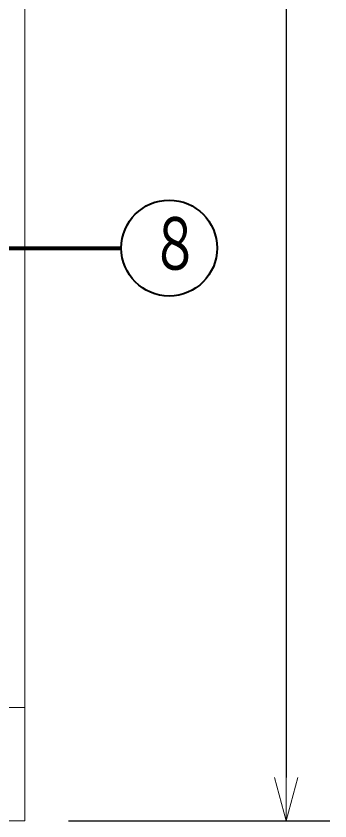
# Model space of a CAD drawing. Units: millimetres on the paper. Extents: x -400 to 400, y -280 to 280.
# Drawn here: x -66.35 to -51.95, y -208.47 to -171.53 of the extents above; entities that cross this region are included whole.
import ezdxf
from ezdxf.enums import TextEntityAlignment as Align

# ---------------------------------------------------------------- set-up
doc = ezdxf.new("R2010")
doc.units = ezdxf.units.MM
for name, color, linetype, lineweight in [('0-2_Defpoints', 2, 'Continuous', 80), ('0-6_moji1', 1, 'Continuous', 80), ('0-7_waku', 3, 'Continuous', 30)]:
    doc.layers.add(name, color=color, linetype=linetype, lineweight=lineweight)
doc.styles.add('ＭＳ ゴシック', font='')
doc.styles.get('ＭＳ ゴシック').set_extended_font_data('MS Gothic')

# ---------------------------------------------------------------- blocks, each defined once
blk = doc.blocks.new('_OPEN30')
at = {"layer": '0-7_waku', "color": 7, "lineweight": 20}
blk.add_line((0, 0), (-1, 0), dxfattribs=at)
blk.add_lwpolyline([(-1, 0.2679), (0, 0), (-1, -0.2679)], dxfattribs=at)
blk = doc.blocks.new('U51')
at = {"layer": '0-2_Defpoints', "color": 1}
for p, q in [((0, 0), (-8.734, 0)), ((-0.249, 0.025), (0.249, 0.025)), ((-0.238, 0.075), (0.238, 0.075)), ((-0.217, 0.125), (0.217, 0.125)), ((-0.179, 0.175), (0.179, 0.175)), ((-0.109, 0.225), (0.109, 0.225)), ((-0.249, -0.025), (0.249, -0.025)), ((-0.238, -0.075), (0.238, -0.075)), ((-0.217, -0.125), (0.217, -0.125)), ((-0.179, -0.175), (0.179, -0.175)), ((-0.109, -0.225), (0.109, -0.225))]:
    blk.add_line(p, q, dxfattribs=at)
blk.add_circle((0, 0), 0.25, dxfattribs=at)

msp = doc.modelspace()

# ---------------------------------------------------------------- linework, layer by layer
at = {"layer": '0-2_Defpoints', "lineweight": 40}
msp.add_circle((-59.321, -182.175), 2.2, dxfattribs=at)
at = {"layer": '0-6_moji1', "color": 4, "lineweight": 9}
for p, q in [((-65.945, -48.471), (-65.945, -208.471)), ((-65.945, -208.471), (-111.545, -208.471))]:
    msp.add_line(p, q, dxfattribs=at)
at = {"layer": '0-6_moji1', "color": 7, "lineweight": 20}
msp.add_line((-111.545, -203.271), (-65.945, -203.271), dxfattribs=at)
at = {"layer": '0-7_waku'}
for p, q in [((-53.945, -50.471), (-53.945, -206.471)), ((-63.945, -208.471), (-51.945, -208.471))]:
    msp.add_line(p, q, dxfattribs=at)

# ---------------------------------------------------------------- block references
at = {"layer": '0-2_Defpoints', "xscale": -1}
msp.add_blockref('U51', (-70.255, -182.175), dxfattribs=at)
at = {"layer": '0-7_waku', "xscale": 2, "yscale": 2, "rotation": 270}
msp.add_blockref('_OPEN30', (-53.945, -208.471), dxfattribs=at)

# ---------------------------------------------------------------- texts
at = {"layer": '0-2_Defpoints', "style": 'ＭＳ ゴシック', "width": 0.7}
msp.add_text('８', height=2.405, dxfattribs=at).set_placement((-60.196, -183.887), align=Align.BOTTOM_LEFT)

doc.saveas('drawing.dxf')
